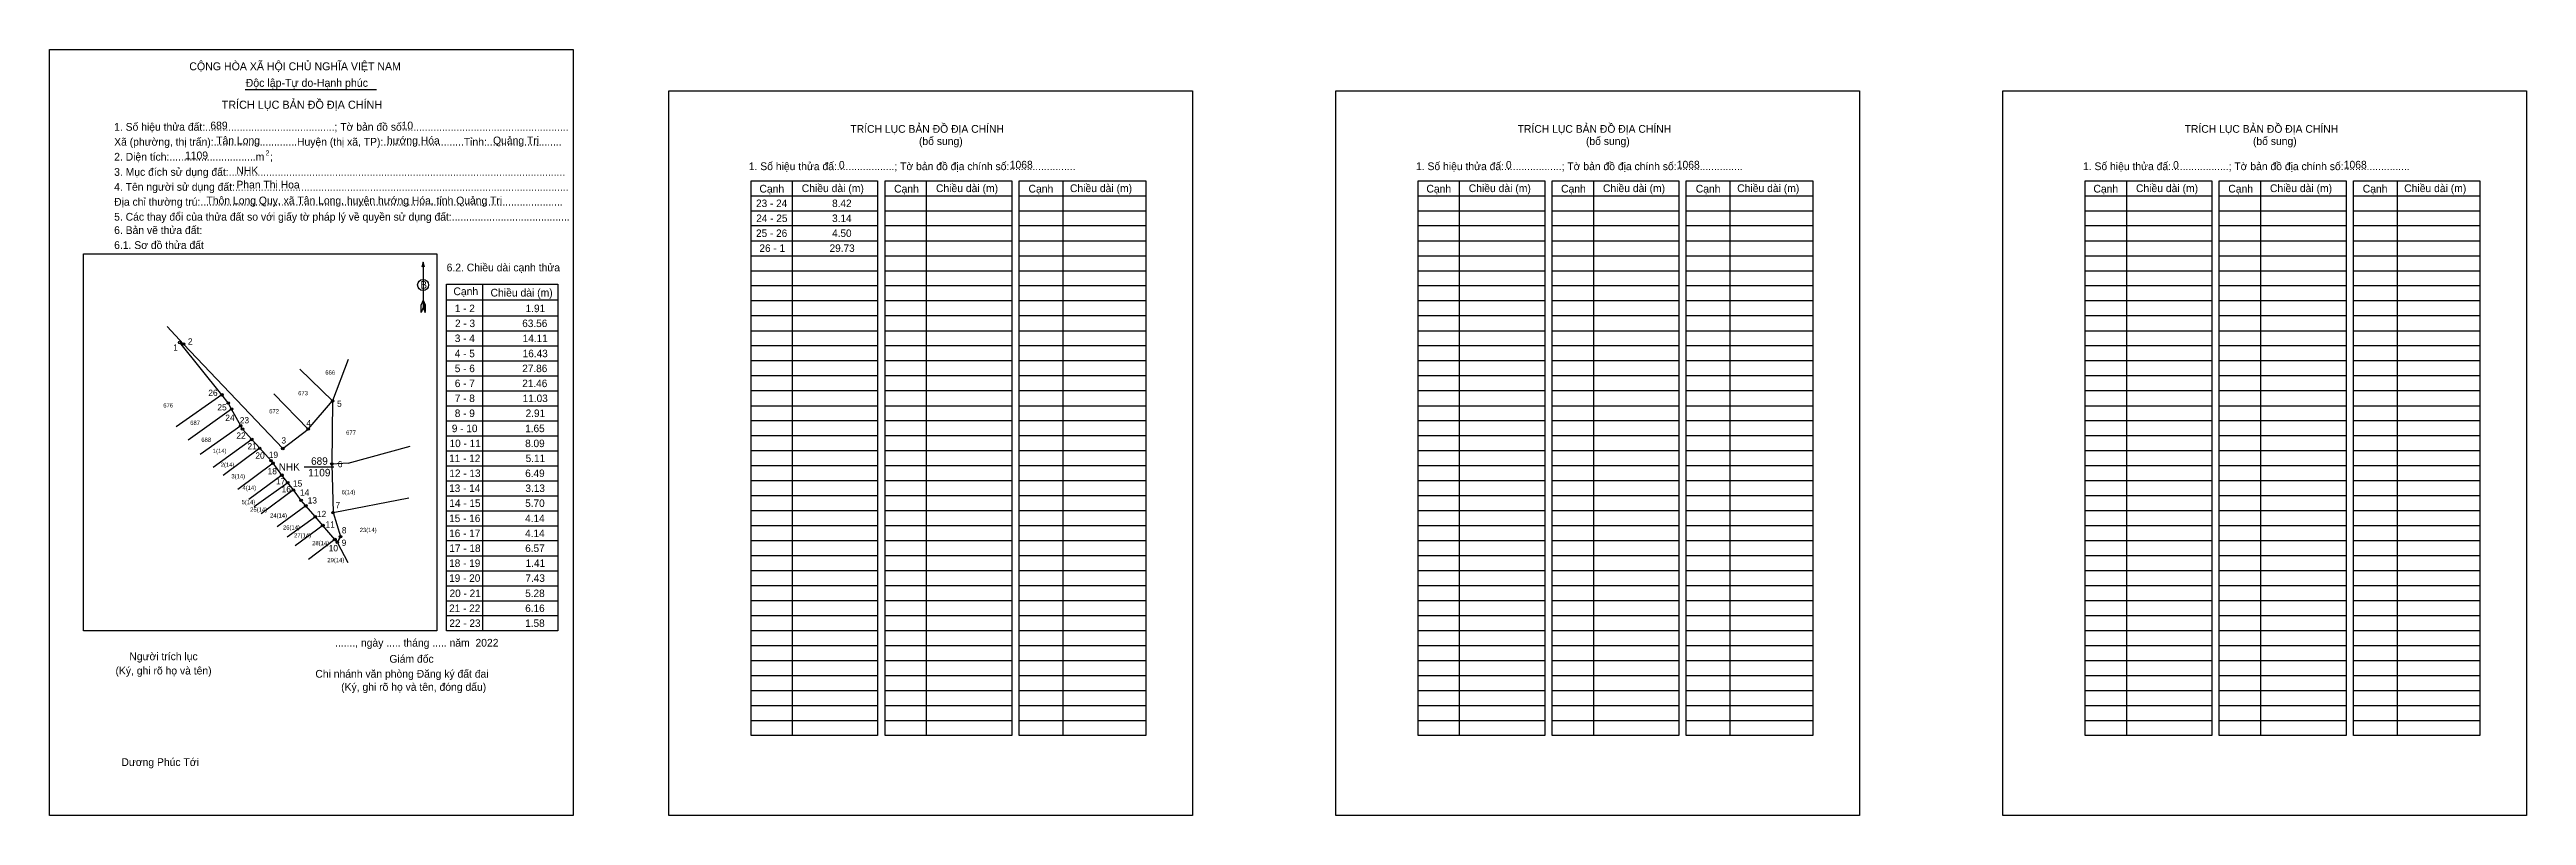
# Model space of a CAD drawing. Extents: x 542528 to 543622, y 1834847 to 1835185.
import ezdxf

# ---------------------------------------------------------------- set-up
doc = ezdxf.new("R2010")
doc.units = 0
for name, color, linetype in [('Level 1', 7, 'Continuous'), ('Level 10', 7, 'Continuous'), ('Level 11', 7, 'Continuous'), ('Level 13', 7, 'Continuous'), ('Level 2', 7, 'Continuous'), ('Level 36', 7, 'Continuous'), ('Level 52', 7, 'Continuous'), ('Level 6', 7, 'Continuous'), ('Level 63', 7, 'Continuous'), ('Level 9', 7, 'Continuous')]:
    doc.layers.add(name, color=color, linetype=linetype)

msp = doc.modelspace()

# ---------------------------------------------------------------- linework, layer by layer
at = {"layer": 'Level 1'}
for p, q in [((542527.9, 1835166.6), (542527.9, 1835166.6)), ((542801.5, 1835166.6), (542801.5, 1835166.6)), ((542856.1, 1835126.9), (542856.1, 1834882)), ((542915.3, 1835126.9), (542915.3, 1834882)), ((542975.7, 1835126.9), (542975.7, 1834882)), ((543150.8, 1835126.9), (543150.8, 1834882)), ((543210.1, 1835126.9), (543210.1, 1834882)), ((543270.4, 1835126.9), (543270.4, 1834882)), ((543445.6, 1835126.9), (543445.6, 1834882)), ((543504.8, 1835126.9), (543504.8, 1834882)), ((543565.2, 1835126.9), (543565.2, 1834882)), ((542837.9, 1835120.3), (542893.8, 1835120.3)), ((542837.9, 1835113.7), (542893.8, 1835113.7)), ((542897.1, 1835120.3), (542953.1, 1835120.3)), ((542897.1, 1835113.7), (542953.1, 1835113.7)), ((542956.4, 1835120.3), (543012.3, 1835120.3)), ((542956.4, 1835113.7), (543012.3, 1835113.7)), ((543132.6, 1835120.3), (543188.6, 1835120.3)), ((543132.6, 1835113.7), (543188.6, 1835113.7)), ((543191.9, 1835120.3), (543247.8, 1835120.3)), ((543191.9, 1835113.7), (543247.8, 1835113.7)), ((543251.1, 1835120.3), (543307.1, 1835120.3)), ((543251.1, 1835113.7), (543307.1, 1835113.7)), ((543427.4, 1835120.3), (543483.3, 1835120.3)), ((543427.4, 1835113.7), (543483.3, 1835113.7)), ((543486.6, 1835120.3), (543542.6, 1835120.3)), ((543486.6, 1835113.7), (543542.6, 1835113.7)), ((543545.9, 1835120.3), (543601.8, 1835120.3)), ((543545.9, 1835113.7), (543601.8, 1835113.7)), ((542837.9, 1835107.1), (542893.8, 1835107.1)), ((542897.1, 1835107.1), (542953.1, 1835107.1)), ((542956.4, 1835107.1), (543012.3, 1835107.1)), ((543132.6, 1835107.1), (543188.6, 1835107.1)), ((543191.9, 1835107.1), (543247.8, 1835107.1)), ((543251.1, 1835107.1), (543307.1, 1835107.1)), ((543427.4, 1835107.1), (543483.3, 1835107.1)), ((543486.6, 1835107.1), (543542.6, 1835107.1)), ((543545.9, 1835107.1), (543601.8, 1835107.1)), ((542543, 1835094.6), (542543, 1835094.6)), ((542837.9, 1835100.4), (542893.8, 1835100.4)), ((542837.9, 1835093.8), (542893.8, 1835093.8)), ((542897.1, 1835100.4), (542953.1, 1835100.4)), ((542897.1, 1835093.8), (542953.1, 1835093.8)), ((542956.4, 1835100.4), (543012.3, 1835100.4)), ((542956.4, 1835093.8), (543012.3, 1835093.8)), ((543132.6, 1835100.4), (543188.6, 1835100.4)), ((543132.6, 1835093.8), (543188.6, 1835093.8)), ((543191.9, 1835100.4), (543247.8, 1835100.4)), ((543191.9, 1835093.8), (543247.8, 1835093.8)), ((543251.1, 1835100.4), (543307.1, 1835100.4)), ((543251.1, 1835093.8), (543307.1, 1835093.8)), ((543427.4, 1835100.4), (543483.3, 1835100.4)), ((543427.4, 1835093.8), (543483.3, 1835093.8)), ((543486.6, 1835100.4), (543542.6, 1835100.4)), ((543486.6, 1835093.8), (543542.6, 1835093.8)), ((543545.9, 1835100.4), (543601.8, 1835100.4)), ((543545.9, 1835093.8), (543601.8, 1835093.8)), ((542693, 1835090.9), (542693, 1835070.9)), ((542703.4, 1834944.3), (542703.4, 1835081.3)), ((542719.3, 1835081.3), (542719.3, 1834928.2)), ((542752.5, 1835081.3), (542752.5, 1834944.3)), ((542837.9, 1835087.2), (542893.8, 1835087.2)), ((542837.9, 1835080.6), (542893.8, 1835080.6)), ((542897.1, 1835087.2), (542953.1, 1835087.2)), ((542897.1, 1835080.6), (542953.1, 1835080.6)), ((542956.4, 1835087.2), (543012.3, 1835087.2)), ((542956.4, 1835080.6), (543012.3, 1835080.6)), ((543132.6, 1835087.2), (543188.6, 1835087.2)), ((543132.6, 1835080.6), (543188.6, 1835080.6)), ((543191.9, 1835087.2), (543247.8, 1835087.2)), ((543191.9, 1835080.6), (543247.8, 1835080.6)), ((543251.1, 1835087.2), (543307.1, 1835087.2)), ((543251.1, 1835080.6), (543307.1, 1835080.6)), ((543427.4, 1835087.2), (543483.3, 1835087.2)), ((543427.4, 1835080.6), (543483.3, 1835080.6)), ((543486.6, 1835087.2), (543542.6, 1835087.2)), ((543486.6, 1835080.6), (543542.6, 1835080.6)), ((543545.9, 1835087.2), (543601.8, 1835087.2)), ((543545.9, 1835080.6), (543601.8, 1835080.6)), ((542692.1, 1835068.8), (542692.2, 1835072.1)), ((542693, 1835070.9), (542692.1, 1835068.8)), ((542693, 1835074.2), (542692.2, 1835072.1)), ((542693, 1835074.2), (542693.9, 1835072.1)), ((542693, 1835073.9), (542693.9, 1835071.8)), ((542693, 1835073.6), (542693.9, 1835071.5)), ((542693, 1835073.3), (542693.9, 1835071.2)), ((542693, 1835073), (542693.9, 1835070.9)), ((542693, 1835072.7), (542693.9, 1835070.7)), ((542693, 1835072.4), (542693.9, 1835070.4)), ((542693, 1835072.2), (542693.9, 1835070.1)), ((542693, 1835071.9), (542693.9, 1835069.8)), ((542693, 1835071.6), (542693.9, 1835069.5)), ((542693, 1835071.3), (542693.9, 1835069.2)), ((542693, 1835070.9), (542693.9, 1835068.8)), ((542693.9, 1835068.8), (542693.9, 1835072.1)), ((542703.4, 1835074.3), (542752.5, 1835074.3)), ((542837.9, 1835074), (542893.8, 1835074)), ((542897.1, 1835074), (542953.1, 1835074)), ((542956.4, 1835074), (543012.3, 1835074)), ((543132.6, 1835074), (543188.6, 1835074)), ((543191.9, 1835074), (543247.8, 1835074)), ((543251.1, 1835074), (543307.1, 1835074)), ((543427.4, 1835074), (543483.3, 1835074)), ((543486.6, 1835074), (543542.6, 1835074)), ((543545.9, 1835074), (543601.8, 1835074)), ((542579.9, 1835062.6), (542587.2, 1835054.8)), ((542703.4, 1835067.2), (542752.5, 1835067.2)), ((542703.4, 1835060.6), (542752.5, 1835060.6)), ((542837.9, 1835067.4), (542893.8, 1835067.4)), ((542837.9, 1835060.7), (542893.8, 1835060.7)), ((542897.1, 1835067.4), (542953.1, 1835067.4)), ((542897.1, 1835060.7), (542953.1, 1835060.7)), ((542956.4, 1835067.4), (543012.3, 1835067.4)), ((542956.4, 1835060.7), (543012.3, 1835060.7)), ((543132.6, 1835067.4), (543188.6, 1835067.4)), ((543132.6, 1835060.7), (543188.6, 1835060.7)), ((543191.9, 1835067.4), (543247.8, 1835067.4)), ((543191.9, 1835060.7), (543247.8, 1835060.7)), ((543251.1, 1835067.4), (543307.1, 1835067.4)), ((543251.1, 1835060.7), (543307.1, 1835060.7)), ((543427.4, 1835067.4), (543483.3, 1835067.4)), ((543427.4, 1835060.7), (543483.3, 1835060.7)), ((543486.6, 1835067.4), (543542.6, 1835067.4)), ((543486.6, 1835060.7), (543542.6, 1835060.7)), ((543545.9, 1835067.4), (543601.8, 1835067.4)), ((543545.9, 1835060.7), (543601.8, 1835060.7)), ((542703.4, 1835054), (542752.5, 1835054)), ((542837.9, 1835054.1), (542893.8, 1835054.1)), ((542897.1, 1835054.1), (542953.1, 1835054.1)), ((542956.4, 1835054.1), (543012.3, 1835054.1)), ((543132.6, 1835054.1), (543188.6, 1835054.1)), ((543191.9, 1835054.1), (543247.8, 1835054.1)), ((543251.1, 1835054.1), (543307.1, 1835054.1)), ((543427.4, 1835054.1), (543483.3, 1835054.1)), ((543486.6, 1835054.1), (543542.6, 1835054.1)), ((543545.9, 1835054.1), (543601.8, 1835054.1)), ((542703.4, 1835047.4), (542752.5, 1835047.4)), ((542703.4, 1835040.8), (542752.5, 1835040.8)), ((542837.9, 1835047.5), (542893.8, 1835047.5)), ((542837.9, 1835040.9), (542893.8, 1835040.9)), ((542897.1, 1835047.5), (542953.1, 1835047.5)), ((542897.1, 1835040.9), (542953.1, 1835040.9)), ((542956.4, 1835047.5), (543012.3, 1835047.5)), ((542956.4, 1835040.9), (543012.3, 1835040.9)), ((543132.6, 1835047.5), (543188.6, 1835047.5)), ((543132.6, 1835040.9), (543188.6, 1835040.9)), ((543191.9, 1835047.5), (543247.8, 1835047.5)), ((543191.9, 1835040.9), (543247.8, 1835040.9)), ((543251.1, 1835047.5), (543307.1, 1835047.5)), ((543251.1, 1835040.9), (543307.1, 1835040.9)), ((543427.4, 1835047.5), (543483.3, 1835047.5)), ((543427.4, 1835040.9), (543483.3, 1835040.9)), ((543486.6, 1835047.5), (543542.6, 1835047.5)), ((543486.6, 1835040.9), (543542.6, 1835040.9)), ((543545.9, 1835047.5), (543601.8, 1835047.5)), ((543545.9, 1835040.9), (543601.8, 1835040.9)), ((542703.4, 1835034.2), (542752.5, 1835034.2)), ((542703.4, 1835027.5), (542752.5, 1835027.5)), ((542837.9, 1835034.3), (542893.8, 1835034.3)), ((542837.9, 1835027.6), (542893.8, 1835027.6)), ((542897.1, 1835034.3), (542953.1, 1835034.3)), ((542897.1, 1835027.6), (542953.1, 1835027.6)), ((542956.4, 1835034.3), (543012.3, 1835034.3)), ((542956.4, 1835027.6), (543012.3, 1835027.6)), ((543132.6, 1835034.3), (543188.6, 1835034.3)), ((543132.6, 1835027.6), (543188.6, 1835027.6)), ((543191.9, 1835034.3), (543247.8, 1835034.3)), ((543191.9, 1835027.6), (543247.8, 1835027.6)), ((543251.1, 1835034.3), (543307.1, 1835034.3)), ((543251.1, 1835027.6), (543307.1, 1835027.6)), ((543427.4, 1835034.3), (543483.3, 1835034.3)), ((543427.4, 1835027.6), (543483.3, 1835027.6)), ((543486.6, 1835034.3), (543542.6, 1835034.3)), ((543486.6, 1835027.6), (543542.6, 1835027.6)), ((543545.9, 1835034.3), (543601.8, 1835034.3)), ((543545.9, 1835027.6), (543601.8, 1835027.6)), ((542703.4, 1835020.9), (542752.5, 1835020.9)), ((542837.9, 1835021), (542893.8, 1835021)), ((542897.1, 1835021), (542953.1, 1835021)), ((542956.4, 1835021), (543012.3, 1835021)), ((543132.6, 1835021), (543188.6, 1835021)), ((543191.9, 1835021), (543247.8, 1835021)), ((543251.1, 1835021), (543307.1, 1835021)), ((543427.4, 1835021), (543483.3, 1835021)), ((543486.6, 1835021), (543542.6, 1835021)), ((543545.9, 1835021), (543601.8, 1835021)), ((542703.4, 1835014.3), (542752.5, 1835014.3)), ((542703.4, 1835007.7), (542752.5, 1835007.7)), ((542837.9, 1835014.4), (542893.8, 1835014.4)), ((542837.9, 1835007.8), (542893.8, 1835007.8)), ((542897.1, 1835014.4), (542953.1, 1835014.4)), ((542897.1, 1835007.8), (542953.1, 1835007.8)), ((542956.4, 1835014.4), (543012.3, 1835014.4)), ((542956.4, 1835007.8), (543012.3, 1835007.8)), ((543132.6, 1835014.4), (543188.6, 1835014.4)), ((543132.6, 1835007.8), (543188.6, 1835007.8)), ((543191.9, 1835014.4), (543247.8, 1835014.4)), ((543191.9, 1835007.8), (543247.8, 1835007.8)), ((543251.1, 1835014.4), (543307.1, 1835014.4)), ((543251.1, 1835007.8), (543307.1, 1835007.8)), ((543427.4, 1835014.4), (543483.3, 1835014.4)), ((543427.4, 1835007.8), (543483.3, 1835007.8)), ((543486.6, 1835014.4), (543542.6, 1835014.4)), ((543486.6, 1835007.8), (543542.6, 1835007.8)), ((543545.9, 1835014.4), (543601.8, 1835014.4)), ((543545.9, 1835007.8), (543601.8, 1835007.8)), ((542703.4, 1835001.1), (542752.5, 1835001.1)), ((542703.4, 1834994.4), (542752.5, 1834994.4)), ((542837.9, 1835001.2), (542893.8, 1835001.2)), ((542837.9, 1834994.5), (542893.8, 1834994.5)), ((542897.1, 1835001.2), (542953.1, 1835001.2)), ((542897.1, 1834994.5), (542953.1, 1834994.5)), ((542956.4, 1835001.2), (543012.3, 1835001.2)), ((542956.4, 1834994.5), (543012.3, 1834994.5)), ((543132.6, 1835001.2), (543188.6, 1835001.2)), ((543132.6, 1834994.5), (543188.6, 1834994.5)), ((543191.9, 1835001.2), (543247.8, 1835001.2)), ((543191.9, 1834994.5), (543247.8, 1834994.5)), ((543251.1, 1835001.2), (543307.1, 1835001.2)), ((543251.1, 1834994.5), (543307.1, 1834994.5)), ((543427.4, 1835001.2), (543483.3, 1835001.2)), ((543427.4, 1834994.5), (543483.3, 1834994.5)), ((543486.6, 1835001.2), (543542.6, 1835001.2)), ((543486.6, 1834994.5), (543542.6, 1834994.5)), ((543545.9, 1835001.2), (543601.8, 1835001.2)), ((543545.9, 1834994.5), (543601.8, 1834994.5)), ((542703.4, 1834987.8), (542752.5, 1834987.8)), ((542837.9, 1834987.9), (542893.8, 1834987.9)), ((542897.1, 1834987.9), (542953.1, 1834987.9)), ((542956.4, 1834987.9), (543012.3, 1834987.9)), ((543132.6, 1834987.9), (543188.6, 1834987.9)), ((543191.9, 1834987.9), (543247.8, 1834987.9)), ((543251.1, 1834987.9), (543307.1, 1834987.9)), ((543427.4, 1834987.9), (543483.3, 1834987.9)), ((543486.6, 1834987.9), (543542.6, 1834987.9)), ((543545.9, 1834987.9), (543601.8, 1834987.9)), ((542703.4, 1834981.2), (542752.5, 1834981.2)), ((542703.4, 1834974.6), (542752.5, 1834974.6)), ((542837.9, 1834981.3), (542893.8, 1834981.3)), ((542837.9, 1834974.7), (542893.8, 1834974.7)), ((542897.1, 1834981.3), (542953.1, 1834981.3)), ((542897.1, 1834974.7), (542953.1, 1834974.7)), ((542956.4, 1834981.3), (543012.3, 1834981.3)), ((542956.4, 1834974.7), (543012.3, 1834974.7)), ((543132.6, 1834981.3), (543188.6, 1834981.3)), ((543132.6, 1834974.7), (543188.6, 1834974.7)), ((543191.9, 1834981.3), (543247.8, 1834981.3)), ((543191.9, 1834974.7), (543247.8, 1834974.7)), ((543251.1, 1834981.3), (543307.1, 1834981.3)), ((543251.1, 1834974.7), (543307.1, 1834974.7)), ((543427.4, 1834981.3), (543483.3, 1834981.3)), ((543427.4, 1834974.7), (543483.3, 1834974.7)), ((543486.6, 1834981.3), (543542.6, 1834981.3)), ((543486.6, 1834974.7), (543542.6, 1834974.7)), ((543545.9, 1834981.3), (543601.8, 1834981.3)), ((543545.9, 1834974.7), (543601.8, 1834974.7)), ((542703.4, 1834968), (542752.5, 1834968)), ((542703.4, 1834961.3), (542752.5, 1834961.3)), ((542837.9, 1834968.1), (542893.8, 1834968.1)), ((542837.9, 1834961.4), (542893.8, 1834961.4)), ((542897.1, 1834968.1), (542953.1, 1834968.1)), ((542897.1, 1834961.4), (542953.1, 1834961.4)), ((542956.4, 1834968.1), (543012.3, 1834968.1)), ((542956.4, 1834961.4), (543012.3, 1834961.4)), ((543132.6, 1834968.1), (543188.6, 1834968.1)), ((543132.6, 1834961.4), (543188.6, 1834961.4)), ((543191.9, 1834968.1), (543247.8, 1834968.1)), ((543191.9, 1834961.4), (543247.8, 1834961.4)), ((543251.1, 1834968.1), (543307.1, 1834968.1)), ((543251.1, 1834961.4), (543307.1, 1834961.4)), ((543427.4, 1834968.1), (543483.3, 1834968.1)), ((543427.4, 1834961.4), (543483.3, 1834961.4)), ((543486.6, 1834968.1), (543542.6, 1834968.1)), ((543486.6, 1834961.4), (543542.6, 1834961.4)), ((543545.9, 1834968.1), (543601.8, 1834968.1)), ((543545.9, 1834961.4), (543601.8, 1834961.4)), ((542703.4, 1834954.7), (542752.5, 1834954.7)), ((542837.9, 1834954.8), (542893.8, 1834954.8)), ((542897.1, 1834954.8), (542953.1, 1834954.8)), ((542956.4, 1834954.8), (543012.3, 1834954.8)), ((543132.6, 1834954.8), (543188.6, 1834954.8)), ((543191.9, 1834954.8), (543247.8, 1834954.8)), ((543251.1, 1834954.8), (543307.1, 1834954.8)), ((543427.4, 1834954.8), (543483.3, 1834954.8)), ((543486.6, 1834954.8), (543542.6, 1834954.8)), ((543545.9, 1834954.8), (543601.8, 1834954.8)), ((542703.4, 1834948.1), (542752.5, 1834948.1)), ((542703.4, 1834941.5), (542752.5, 1834941.5)), ((542837.9, 1834948.2), (542893.8, 1834948.2)), ((542837.9, 1834941.6), (542893.8, 1834941.6)), ((542897.1, 1834948.2), (542953.1, 1834948.2)), ((542897.1, 1834941.6), (542953.1, 1834941.6)), ((542956.4, 1834948.2), (543012.3, 1834948.2)), ((542956.4, 1834941.6), (543012.3, 1834941.6)), ((543132.6, 1834948.2), (543188.6, 1834948.2)), ((543132.6, 1834941.6), (543188.6, 1834941.6)), ((543191.9, 1834948.2), (543247.8, 1834948.2)), ((543191.9, 1834941.6), (543247.8, 1834941.6)), ((543251.1, 1834948.2), (543307.1, 1834948.2)), ((543251.1, 1834941.6), (543307.1, 1834941.6)), ((543427.4, 1834948.2), (543483.3, 1834948.2)), ((543427.4, 1834941.6), (543483.3, 1834941.6)), ((543486.6, 1834948.2), (543542.6, 1834948.2)), ((543486.6, 1834941.6), (543542.6, 1834941.6)), ((543545.9, 1834948.2), (543601.8, 1834948.2)), ((543545.9, 1834941.6), (543601.8, 1834941.6)), ((542699, 1834928.2), (542699, 1834928.2)), ((542703.4, 1834934.9), (542752.5, 1834934.9)), ((542837.9, 1834935), (542893.8, 1834935)), ((542837.9, 1834928.3), (542893.8, 1834928.3)), ((542897.1, 1834935), (542953.1, 1834935)), ((542897.1, 1834928.3), (542953.1, 1834928.3)), ((542956.4, 1834935), (543012.3, 1834935)), ((542956.4, 1834928.3), (543012.3, 1834928.3)), ((543132.6, 1834935), (543188.6, 1834935)), ((543132.6, 1834928.3), (543188.6, 1834928.3)), ((543191.9, 1834935), (543247.8, 1834935)), ((543191.9, 1834928.3), (543247.8, 1834928.3)), ((543251.1, 1834935), (543307.1, 1834935)), ((543251.1, 1834928.3), (543307.1, 1834928.3)), ((543427.4, 1834935), (543483.3, 1834935)), ((543427.4, 1834928.3), (543483.3, 1834928.3)), ((543486.6, 1834935), (543542.6, 1834935)), ((543486.6, 1834928.3), (543542.6, 1834928.3)), ((543545.9, 1834935), (543601.8, 1834935)), ((543545.9, 1834928.3), (543601.8, 1834928.3)), ((542837.9, 1834921.7), (542893.8, 1834921.7)), ((542897.1, 1834921.7), (542953.1, 1834921.7)), ((542956.4, 1834921.7), (543012.3, 1834921.7)), ((543132.6, 1834921.7), (543188.6, 1834921.7)), ((543191.9, 1834921.7), (543247.8, 1834921.7)), ((543251.1, 1834921.7), (543307.1, 1834921.7)), ((543427.4, 1834921.7), (543483.3, 1834921.7)), ((543486.6, 1834921.7), (543542.6, 1834921.7)), ((543545.9, 1834921.7), (543601.8, 1834921.7)), ((542837.9, 1834915.1), (542893.8, 1834915.1)), ((542837.9, 1834908.5), (542893.8, 1834908.5)), ((542897.1, 1834915.1), (542953.1, 1834915.1)), ((542897.1, 1834908.5), (542953.1, 1834908.5)), ((542956.4, 1834915.1), (543012.3, 1834915.1)), ((542956.4, 1834908.5), (543012.3, 1834908.5)), ((543132.6, 1834915.1), (543188.6, 1834915.1)), ((543132.6, 1834908.5), (543188.6, 1834908.5)), ((543191.9, 1834915.1), (543247.8, 1834915.1)), ((543191.9, 1834908.5), (543247.8, 1834908.5)), ((543251.1, 1834915.1), (543307.1, 1834915.1)), ((543251.1, 1834908.5), (543307.1, 1834908.5)), ((543427.4, 1834915.1), (543483.3, 1834915.1)), ((543427.4, 1834908.5), (543483.3, 1834908.5)), ((543486.6, 1834915.1), (543542.6, 1834915.1)), ((543486.6, 1834908.5), (543542.6, 1834908.5)), ((543545.9, 1834915.1), (543601.8, 1834915.1)), ((543545.9, 1834908.5), (543601.8, 1834908.5)), ((542837.9, 1834901.9), (542893.8, 1834901.9)), ((542837.9, 1834895.2), (542893.8, 1834895.2)), ((542897.1, 1834901.9), (542953.1, 1834901.9)), ((542897.1, 1834895.2), (542953.1, 1834895.2)), ((542956.4, 1834901.9), (543012.3, 1834901.9)), ((542956.4, 1834895.2), (543012.3, 1834895.2)), ((543132.6, 1834901.9), (543188.6, 1834901.9)), ((543132.6, 1834895.2), (543188.6, 1834895.2)), ((543191.9, 1834901.9), (543247.8, 1834901.9)), ((543191.9, 1834895.2), (543247.8, 1834895.2)), ((543251.1, 1834901.9), (543307.1, 1834901.9)), ((543251.1, 1834895.2), (543307.1, 1834895.2)), ((543427.4, 1834901.9), (543483.3, 1834901.9)), ((543427.4, 1834895.2), (543483.3, 1834895.2)), ((543486.6, 1834901.9), (543542.6, 1834901.9)), ((543486.6, 1834895.2), (543542.6, 1834895.2)), ((543545.9, 1834901.9), (543601.8, 1834901.9)), ((543545.9, 1834895.2), (543601.8, 1834895.2)), ((542837.9, 1834888.6), (542893.8, 1834888.6)), ((542897.1, 1834888.6), (542953.1, 1834888.6)), ((542956.4, 1834888.6), (543012.3, 1834888.6)), ((543132.6, 1834888.6), (543188.6, 1834888.6)), ((543191.9, 1834888.6), (543247.8, 1834888.6)), ((543251.1, 1834888.6), (543307.1, 1834888.6)), ((543427.4, 1834888.6), (543483.3, 1834888.6)), ((543486.6, 1834888.6), (543542.6, 1834888.6)), ((543545.9, 1834888.6), (543601.8, 1834888.6)), ((542759.3, 1834846.7), (542759.3, 1834846.7)), ((543032.9, 1834846.7), (543032.9, 1834846.7))]:
    msp.add_line(p, q, dxfattribs=at)
for points in [[(542837.9, 1835126.9), (542893.8, 1835126.9), (542893.8, 1834882), (542837.9, 1834882)], [(542897.1, 1835126.9), (542953.1, 1835126.9), (542953.1, 1834882), (542897.1, 1834882)], [(542956.4, 1835126.9), (543012.3, 1835126.9), (543012.3, 1834882), (542956.4, 1834882)], [(543132.6, 1835126.9), (543188.6, 1835126.9), (543188.6, 1834882), (543132.6, 1834882)], [(543191.9, 1835126.9), (543247.8, 1835126.9), (543247.8, 1834882), (543191.9, 1834882)], [(543251.1, 1835126.9), (543307.1, 1835126.9), (543307.1, 1834882), (543251.1, 1834882)], [(543427.4, 1835126.9), (543483.3, 1835126.9), (543483.3, 1834882), (543427.4, 1834882)], [(543486.6, 1835126.9), (543542.6, 1835126.9), (543542.6, 1834882), (543486.6, 1834882)], [(543545.9, 1835126.9), (543601.8, 1835126.9), (543601.8, 1834882), (543545.9, 1834882)], [(542543, 1835094.6), (542699, 1835094.6), (542699, 1834928.2), (542543, 1834928.2)], [(542703.4, 1835081.3), (542752.5, 1835081.3), (542752.5, 1834928.2), (542703.4, 1834928.2)]]:
    msp.add_lwpolyline(points, close=True, dxfattribs=at)
msp.add_lwpolyline([(542693.6, 1835088.8), (542693, 1835090.9), (542692.5, 1835088.8)], dxfattribs=at)
msp.add_circle((542693, 1835080.9), 2.44, dxfattribs=at)
at = {"layer": 'Level 10'}
msp.add_lwpolyline([(542653, 1835029.7), (542652.7, 1835001.8), (542653.2, 1834980.4), (542656.5, 1834969.8), (542655.1, 1834967.3), (542654, 1834968.5), (542648.7, 1834974.7), (542645.4, 1834978.5), (542641.2, 1834983.4), (542639.1, 1834985.8), (542635.7, 1834990.4), (542633.2, 1834993.6), (542630.6, 1834996.9), (542626.7, 1835002.2), (542625.8, 1835003.3), (542620.8, 1835008.8), (542617.3, 1835012.7), (542613.2, 1835017.3), (542612.4, 1835018.7), (542608.4, 1835026.1), (542606.9, 1835028.8), (542604.1, 1835032.4), (542585.5, 1835055.5), (542587.2, 1835054.8), (542631, 1835008.7), (542642.2, 1835017.3)], close=True, dxfattribs=at)
at = {"layer": 'Level 11'}
for centre in [(542585.5, 1835055.5), (542587.2, 1835054.8), (542604.1, 1835032.4), (542606.9, 1835028.8), (542608.4, 1835026.1), (542653, 1835029.7), (542653, 1835029.7), (542612.4, 1835018.7), (542613.2, 1835017.3), (542642.2, 1835017.3), (542617.3, 1835012.7), (542620.8, 1835008.8), (542631, 1835008.7), (542625.8, 1835003.3), (542626.7, 1835002.2), (542630.6, 1834996.9), (542633.2, 1834993.6), (542652.7, 1835001.8), (542635.7, 1834990.4), (542639.1, 1834985.8), (542641.2, 1834983.4), (542645.4, 1834978.5), (542648.7, 1834974.7), (542653.2, 1834980.4), (542654, 1834968.5), (542655.1, 1834967.3), (542656.5, 1834969.8)]:
    msp.add_circle(centre, 0.552, dxfattribs=at)
at = {"layer": 'Level 13'}
msp.add_line((542614.4, 1835167.2), (542672.4, 1835167.2), dxfattribs=at)
at = {"layer": 'Level 2'}
for points in [[(542527.9, 1835184.8), (542759.3, 1835184.8), (542759.3, 1834846.7), (542527.9, 1834846.7)], [(542801.5, 1835166.6), (543032.9, 1835166.6), (543032.9, 1834846.7), (542801.5, 1834846.7)], [(543096.3, 1835166.6), (543327.6, 1835166.6), (543327.6, 1834846.7), (543096.3, 1834846.7)], [(543391, 1835166.6), (543622.3, 1835166.6), (543622.3, 1834846.7), (543391, 1834846.7)]]:
    msp.add_lwpolyline(points, close=True, dxfattribs=at)
at = {"layer": 'Level 36'}
for p, q in [((542653, 1835029.7), (542638.6, 1835043.7)), ((542604.1, 1835032.4), (542583.9, 1835018.2)), ((542608.4, 1835026.1), (542589.2, 1835012.4)), ((542642.2, 1835017.3), (542627, 1835032.9)), ((542612.4, 1835018.7), (542594.5, 1835006)), ((542617.3, 1835012.7), (542600.3, 1835000.3)), ((542620.8, 1835008.8), (542604.7, 1834996.7)), ((542659.9, 1835002.2), (542687.3, 1835009.7)), ((542626.7, 1835002.2), (542611.2, 1834990.6)), ((542630.6, 1834996.9), (542616, 1834986.2)), ((542633.2, 1834993.6), (542618.3, 1834983)), ((542659.9, 1835002.2), (542652.7, 1835001.8)), ((542635.7, 1834990.4), (542621.4, 1834979.8)), ((542641.2, 1834983.4), (542628.5, 1834974.1)), ((542653.2, 1834980.4), (542686.7, 1834986.9)), ((542645.4, 1834978.5), (542632.9, 1834969.6)), ((542648.7, 1834974.7), (542636.4, 1834965.7)), ((542654, 1834968.5), (542642.4, 1834959.7))]:
    msp.add_line(p, q, dxfattribs=at)
at = {"layer": 'Level 63'}
for p, q in [((542659.9, 1835048), (542653, 1835029.7)), ((542655.1, 1834967.3), (542659.7, 1834958.4))]:
    msp.add_line(p, q, dxfattribs=at)
at = {"layer": 'Level 9'}
msp.add_line((542640.4, 1835000.6), (542653.6, 1835000.6), dxfattribs=at)

# ---------------------------------------------------------------- texts
at = {"layer": 'Level 1'}
for s, height, p in [('TRÍCH LỤC BẢN ĐỒ ĐỊA CHÍNH', 3.575, (542604, 1835158.7)), ('Xã (phường, thị trấn):.............................Huyện (thị xã, TP):............................Tỉnh:..........................', 3.4201, (542556.5, 1835142.4)), ('1. Số hiệu thửa đất:.............................................; Tờ bản đồ số:.........................................................', 3.4201, (542556.5, 1835149)), ('TRÍCH LỤC BẢN ĐỒ ĐỊA CHÍNH', 3.42, (542881.8, 1835148.1)), ('(bổ sung)', 3.42, (542912.1, 1835142.7)), ('TRÍCH LỤC BẢN ĐỒ ĐỊA CHÍNH', 3.42, (543176.6, 1835148.1)), ('(bổ sung)', 3.42, (543206.8, 1835142.7)), ('TRÍCH LỤC BẢN ĐỒ ĐỊA CHÍNH', 3.42, (543471.3, 1835148.1)), ('(bổ sung)', 3.42, (543501.5, 1835142.7)), ('2. Diện tích:..............................m  ;', 3.42, (542556.5, 1835135.8)), ('2', 2.21, (542623.4, 1835138.1)), ('1. Số hiệu thửa đấ:....................; Tờ bản đồ địa chính số:.......................', 3.42, (542836.9, 1835131.6)), ('1. Số hiệu thửa đấ:....................; Tờ bản đồ địa chính số:.......................', 3.42, (543131.7, 1835131.6)), ('1. Số hiệu thửa đấ:....................; Tờ bản đồ địa chính số:.......................', 3.42, (543426.4, 1835131.6)), ('3. Mục đích sử dụng đất:.....................................................................................................................', 3.4201, (542556.5, 1835129.1)), ('4. Tên người sử dụng đất:....................................................................................................................', 3.4201, (542556.5, 1835122.5)), ('Cạnh', 3.42, (542841.6, 1835121.7)), ('Chiều dài (m)', 3.42, (542860.3, 1835121.9)), ('Cạnh', 3.42, (542901.1, 1835121.7)), ('Chiều dài (m)', 3.42, (542919.6, 1835121.9)), ('Cạnh', 3.42, (542960.5, 1835121.7)), ('Chiều dài (m)', 3.42, (542978.8, 1835121.9)), ('Cạnh', 3.42, (543136.3, 1835121.7)), ('Chiều dài (m)', 3.42, (543155, 1835121.9)), ('Cạnh', 3.42, (543195.8, 1835121.7)), ('Chiều dài (m)', 3.42, (543214.3, 1835121.9)), ('Cạnh', 3.42, (543255.3, 1835121.7)), ('Chiều dài (m)', 3.42, (543273.6, 1835121.9)), ('Cạnh', 3.42, (543431, 1835121.7)), ('Chiều dài (m)', 3.42, (543449.8, 1835121.9)), ('Cạnh', 3.42, (543490.6, 1835121.7)), ('Chiều dài (m)', 3.42, (543509, 1835121.9)), ('Cạnh', 3.42, (543550, 1835121.7)), ('Chiều dài (m)', 3.42, (543568.3, 1835121.9)), ('Địa chỉ thường trú:..............................................................................................................................', 3.4201, (542556.5, 1835115.9)), ('5. Các thay đổi của thửa đất so với giấy tờ pháp lý về quyền sử dụng đất:.........................................', 3.4201, (542556.5, 1835109.3)), ('6. Bản vẽ thửa đất:', 3.42, (542556.5, 1835103.4)), ('6.1. Sơ đồ thửa đất', 3.42, (542556.5, 1835096.8)), ('B', 3.31, (542691.8, 1835079.3)), ('6.2. Chiều dài cạnh thửa', 3.42, (542703.4, 1835086.9)), ('Cạnh', 3.42, (542706.4, 1835076.4)), ('Chiều dài (m)', 3.42, (542722.8, 1835075.8)), ('666', 1.87, (542649.8, 1835041.3)), ('676', 1.87, (542578.2, 1835026.8)), ('672', 1.87, (542625, 1835024.2)), ('673', 1.87, (542637.8, 1835032.2)), ('687', 1.87, (542590.1, 1835019.1)), ('677', 1.87, (542659, 1835014.8)), ('688', 1.87, (542595, 1835011.6)), ('1(14)', 1.87, (542600.1, 1835006.7)), ('2(14)', 1.87, (542603.6, 1835000.6)), ('3(14)', 1.87, (542608.3, 1834995.5)), ('5(14)', 1.87, (542612.8, 1834984.1)), ('4(14)', 1.87, (542613.2, 1834990.4)), ('25(14)', 1.87, (542616.6, 1834980.8)), ('6(14)', 1.87, (542657, 1834988.5)), ('24(14)', 1.87, (542625.4, 1834978.2)), ('26(14)', 1.87, (542631.1, 1834972.9)), ('27(14)', 1.87, (542636, 1834969.4)), ('23(14)', 1.87, (542665, 1834971.8)), ('28(14)', 1.87, (542644, 1834966)), ('29(14)', 1.87, (542650.7, 1834958.5)), ('Người trích lục', 3.42, (542563.2, 1834915.2)), ('......., ngày ..... tháng ..... năm  2022', 3.42, (542654.1, 1834921.2)), ('Giám đốc', 3.42, (542678.1, 1834914.1)), ('(Ký, ghi rõ họ và tên)', 3.42, (542557.1, 1834908.9)), ('Chi nhánh văn phòng Đăng ký đất đai ', 3.42, (542645.4, 1834907.5)), ('(Ký, ghi rõ họ và tên, đóng dấu)', 3.42, (542656.8, 1834901.7)), ('Dương Phúc Tới', 3.42, (542559.7, 1834868.5))]:
    msp.add_text(s, height=height, dxfattribs=at).set_placement(p)
at = {"layer": 'Level 13'}
for s, height, p in [('CỘNG HÒA XÃ HỘI CHỦ NGHĨA VIỆT NAM', 3.495, (542589.7, 1835175.7)), ('Độc lập-Tự do-Hạnh phúc', 3.495, (542614.6, 1835168.4)), ('689', 3.31, (542643.5, 1835001.5)), ('NHK', 3.31, (542629.2, 1834998.9)), ('1109', 3.31, (542642.2, 1834996.4))]:
    msp.add_text(s, height=height, dxfattribs=at).set_placement(p)
at = {"layer": 'Level 52'}
for s, p in [('23 - 24', (542840.1, 1835115.3)), ('8.42', (542873.7, 1835115.3)), ('24 - 25', (542840.2, 1835108.7)), ('25 - 26', (542840.1, 1835102.1)), ('3.14', (542873.7, 1835108.7)), ('4.50', (542873.7, 1835102.1)), ('26 - 1', (542841.6, 1835095.5)), ('29.73', (542872.6, 1835095.5)), ('1 - 2', (542707, 1835068.9)), ('1.91', (542738.3, 1835068.9)), ('3 - 4', (542707, 1835055.7)), ('2 - 3', (542707.1, 1835062.3)), ('63.56', (542736.8, 1835062.3)), ('14.11', (542737, 1835055.7)), ('4 - 5', (542707, 1835049)), ('16.43', (542737, 1835049)), ('5 - 6', (542707, 1835042.4)), ('6 - 7', (542707, 1835035.8)), ('27.86', (542736.8, 1835042.4)), ('21.46', (542736.8, 1835035.8)), ('7 - 8', (542707, 1835029.2)), ('8 - 9', (542707, 1835022.6)), ('11.03', (542737, 1835029.2)), ('2.91', (542738.3, 1835022.6)), ('9 - 10', (542705.7, 1835015.9)), ('1.65', (542738.1, 1835015.9)), ('11 - 12', (542704.5, 1835002.7)), ('10 - 11', (542704.7, 1835009.3)), ('8.09', (542738.1, 1835009.3)), ('5.11', (542738.3, 1835002.7)), ('12 - 13', (542704.6, 1834996.1)), ('6.49', (542738.1, 1834996.1)), ('13 - 14', (542704.5, 1834989.5)), ('14 - 15', (542704.6, 1834982.9)), ('5.70', (542738.1, 1834982.9)), ('3.13', (542738.2, 1834989.5)), ('15 - 16', (542704.5, 1834976.2)), ('16 - 17', (542704.5, 1834969.6)), ('4.14', (542738.1, 1834976.2)), ('4.14', (542738.1, 1834969.6)), ('17 - 18', (542704.6, 1834963)), ('6.57', (542738.1, 1834963)), ('18 - 19', (542704.5, 1834956.4)), ('19 - 20', (542704.5, 1834949.8)), ('7.43', (542738.2, 1834949.8)), ('1.41', (542738.3, 1834956.4)), ('21 - 22', (542704.5, 1834936.5)), ('20 - 21', (542704.7, 1834943.1)), ('5.28', (542738.1, 1834943.1)), ('6.16', (542738.1, 1834936.5)), ('22 - 23', (542704.6, 1834929.9)), ('1.58', (542738.1, 1834929.9))]:
    msp.add_text(s, height=3.31, dxfattribs=at).set_placement(p)
at = {"layer": 'Level 6'}
for s, p in [('689', (542599, 1835149.6)), ('Tân Long', (542601.6, 1835143)), ('hướng Hóa', (542677, 1835143)), ('10', (542683.5, 1835149.6)), ('Quảng Trị', (542723.9, 1835143)), ('1109', (542587.8, 1835136.4)), ('0', (542876.7, 1835132.2)), ('1068', (542952.2, 1835132.3)), ('0', (543171.4, 1835132.2)), ('1068', (543246.9, 1835132.3)), ('0', (543466.2, 1835132.2)), ('1068', (543541.6, 1835132.3)), ('NHK', (542610.5, 1835129.7)), ('Phan Thị Hoa', (542610.5, 1835123.5)), ('Thôn Long Quy, xã Tân Long, huyện hướng Hóa, tỉnh Quảng Trị', (542597.3, 1835116.5))]:
    msp.add_text(s, height=3.42, dxfattribs=at).set_placement(p)
at = {"layer": 'Level 9'}
for s, p in [('1', (542582.6, 1835051.9)), ('2', (542589.1, 1835054.6)), ('26', (542598.1, 1835031.9)), ('25', (542602.1, 1835025.5)), ('5', (542655, 1835027.1)), ('24', (542605.6, 1835020.9)), ('22', (542610.5, 1835013)), ('23', (542612, 1835019.8)), ('4', (542641.4, 1835018.5)), ('21', (542615.4, 1835008.3)), ('20', (542618.9, 1835004.2)), ('19', (542624.8, 1835004.5)), ('3', (542630.4, 1835010.9)), ('18', (542624.3, 1834997.3)), ('17', (542628, 1834992.8)), ('15', (542635.5, 1834991.9)), ('6', (542655.3, 1835000.4)), ('16', (542630.5, 1834989.3)), ('14', (542638.6, 1834987.9)), ('13', (542642, 1834984.4)), ('7', (542654.3, 1834982.3)), ('12', (542646.1, 1834978.4)), ('11', (542649.9, 1834973.8)), ('8', (542657.1, 1834971.2)), ('10', (542651.3, 1834963.3)), ('9', (542657, 1834965.7))]:
    msp.add_text(s, height=2.76, dxfattribs=at).set_placement(p)

doc.saveas('drawing.dxf')
